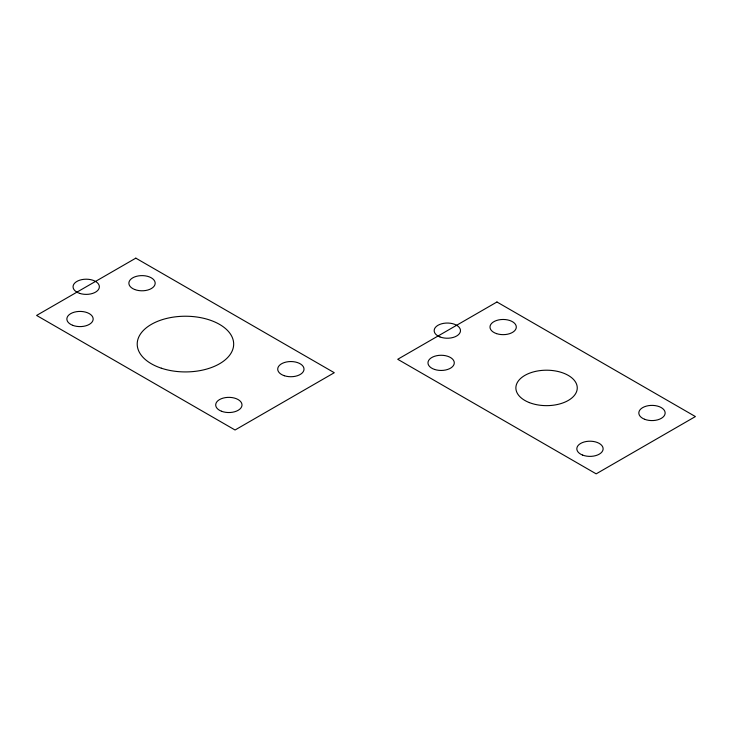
<?xml version="1.0" encoding="UTF-8"?>
<svg xmlns="http://www.w3.org/2000/svg" width="732" height="732" viewBox="0 0 732 732"><rect width="100%" height="100%" fill="white"/><g stroke="black" fill="none" stroke-linecap="round" stroke-linejoin="round"><path stroke-width="1.1" d="M135.823 258.149L36.6 315.437L235.054 430.004L334.277 372.716L135.823 258.149M496.946 301.996L397.723 359.284L596.177 473.851L695.4 416.563L496.946 301.996M529.355 402.6A30.698 17.724 0 0 0 577.182 389.186A30.698 17.724 0 0 0 533.152 371.984A30.698 17.724 0 0 0 529.355 402.6M496.571 333.636A13.158 7.595 0 0 0 516.307 327.058A13.158 7.595 0 0 0 496.571 320.479A13.158 7.595 0 0 0 496.571 333.636M644.618 419.28A13.158 7.595 0 0 0 665.114 413.525A13.158 7.595 0 0 0 646.237 406.15A13.158 7.595 0 0 0 644.618 419.28M582.599 455.084A13.158 7.595 0 0 0 603.095 449.329A13.158 7.595 0 0 0 584.228 441.963A13.158 7.595 0 0 0 582.599 455.084M434.552 369.44A13.158 7.595 0 0 0 454.288 362.862A13.158 7.595 0 0 0 434.552 356.283A13.158 7.595 0 0 0 434.552 369.44M439.959 336.93A13.158 7.595 0 0 0 460.455 331.175A13.158 7.595 0 0 0 441.588 323.8A13.158 7.595 0 0 0 439.959 336.93M134.651 289.497A13.158 7.595 0 0 0 155.147 283.751A13.158 7.595 0 0 0 136.28 276.376A13.158 7.595 0 0 0 134.651 289.497M284.291 375.717A13.158 7.595 0 0 0 304.018 369.138A13.158 7.595 0 0 0 284.291 362.56A13.158 7.595 0 0 0 284.291 375.717M221.476 411.238A13.158 7.595 0 0 0 241.972 405.482A13.158 7.595 0 0 0 223.104 398.117A13.158 7.595 0 0 0 221.476 411.238M72.642 325.301A13.158 7.595 0 0 0 93.138 319.555A13.158 7.595 0 0 0 74.261 312.18A13.158 7.595 0 0 0 72.642 325.301M79.632 293.367A13.158 7.595 0 0 0 99.369 286.788A13.158 7.595 0 0 0 79.632 280.21A13.158 7.595 0 0 0 79.632 293.367M161.324 368.196A48.239 27.853 0 0 0 233.673 344.077A48.239 27.853 0 0 0 161.324 319.957A48.239 27.853 0 0 0 161.324 368.196"/></g></svg>
